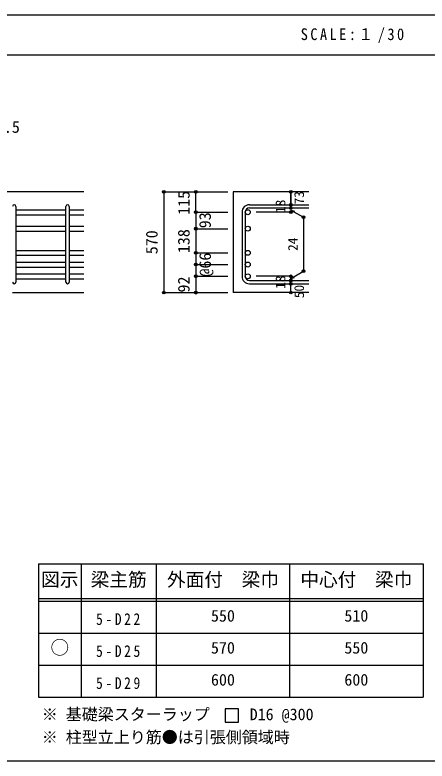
# Model space of a CAD drawing. Units: millimetres at full size, sheet at 1:30, with parts at other scales. Extents: x -5973 to 5954, y -4195 to 4201.
# Drawn here: x 1315 to 3633, y 3 to 4201 of the extents above; entities that cross this region are included whole.
import ezdxf
from ezdxf.enums import TextEntityAlignment as Align

# ---------------------------------------------------------------- set-up
doc = ezdxf.new("R2010")
doc.units = ezdxf.units.MM
doc.header["$LTSCALE"] = 30
doc.header["$PDMODE"] = 32
doc.header["$PDSIZE"] = 15
for name, color, linetype in [('0-1_躯体線', 2, 'Continuous'), ('0-5_基礎梁筋', 7, 'Continuous'), ('0-6_スタラップ筋', 7, 'Continuous'), ('0-D_寸法', 4, 'Continuous'), ('6-7_文字', 7, 'Continuous'), ('6-E_枠', 7, 'Continuous'), ('F-0_枠', 6, 'Continuous')]:
    doc.layers.add(name, color=color, linetype=linetype)
doc.styles.add('ＭＳ ゴシック', font='')
doc.styles.get('ＭＳ ゴシック').set_extended_font_data('MS Gothic')

msp = doc.modelspace()

# ---------------------------------------------------------------- linework, layer by layer
at = {"layer": '0-1_躯体線'}
for p, q in [((1702.44, 3206.03), (-197.56, 3206.03)), ((2967.44, 3206.03), (2542.44, 3206.03)), ((2542.44, 3206.03), (2542.44, 2638.53)), ((1302.44, 2638.53), (1702.44, 2638.53)), ((2967.44, 2638.53), (2542.44, 2638.53))]:
    msp.add_line(p, q, dxfattribs=at)
at = {"layer": '0-5_基礎梁筋'}
for p, q in [((1320.44, 3105.1), (1602.44, 3105.1)), ((1320.44, 3077.1), (1602.44, 3077.1)), ((1620.44, 3105.1), (1702.44, 3105.1)), ((1620.44, 3077.1), (1702.44, 3077.1)), ((1320.44, 3012.53), (1602.44, 3012.53)), ((1320.44, 2984.53), (1602.44, 2984.53)), ((1620.44, 3012.53), (1702.44, 3012.53)), ((1620.44, 2984.53), (1702.44, 2984.53)), ((1320.44, 2876.53), (1602.44, 2876.53)), ((1620.44, 2876.53), (1702.44, 2876.53)), ((1320.44, 2848.53), (1602.44, 2848.53)), ((1620.44, 2848.53), (1702.44, 2848.53)), ((1320.44, 2810.53), (1602.44, 2810.53)), ((1320.44, 2782.53), (1602.44, 2782.53)), ((1620.44, 2810.53), (1702.44, 2810.53)), ((1620.44, 2782.53), (1702.44, 2782.53)), ((1320.44, 2744.53), (1602.44, 2744.53)), ((1620.44, 2744.53), (1702.44, 2744.53)), ((1320.44, 2716.53), (1602.44, 2716.53)), ((1620.44, 2716.53), (1702.44, 2716.53))]:
    msp.add_line(p, q, dxfattribs=at)
at = {"layer": '0-5_基礎梁筋', "color": 3}
for centre in [(2624.44, 3091.1), (2624.44, 2998.53), (2624.44, 2862.53), (2624.44, 2796.53), (2624.44, 2730.53)]:
    msp.add_circle(centre, 14, dxfattribs=at)
at = {"layer": '0-6_スタラップ筋'}
for p, q in [((1320.44, 3124.1), (1320.44, 2697.53)), ((1602.44, 2697.53), (1602.44, 3124.1)), ((1620.44, 3124.1), (1620.44, 2697.53)), ((2634.44, 3133.1), (2967.44, 3133.1)), ((2634.44, 3115.1), (2967.44, 3115.1)), ((2592.44, 3091.1), (2592.44, 2730.53)), ((2610.44, 3091.1), (2610.44, 2730.53)), ((2634.44, 2706.53), (2967.44, 2706.53)), ((2634.44, 2688.53), (2967.44, 2688.53))]:
    msp.add_line(p, q, dxfattribs=at)
for centre, radius, start, end in [((1311.44, 3124.1), 9, 0, 180), ((1611.44, 3124.1), 9, 0, 180), ((2634.44, 3091.1), 42, 90, 180), ((2634.44, 3091.1), 24, 90, 180), ((2634.44, 2730.53), 42, 180, 270), ((2634.44, 2730.53), 24, 180, 270), ((1311.44, 2697.53), 9, 180, 0), ((1611.44, 2697.53), 9, 180, 0)]:
    msp.add_arc(centre, radius, start, end, dxfattribs=at)
at = {"layer": '0-D_寸法'}
for p, q in [((2152.44, 3206.03), (2332.44, 3206.03)), ((2152.44, 3206.03), (2332.44, 3206.03)), ((2152.44, 3206.03), (2152.44, 2638.53)), ((2332.44, 3206.03), (2512.44, 3206.03)), ((2332.44, 3206.03), (2512.44, 3206.03)), ((2332.44, 3206.03), (2512.44, 3206.03)), ((2332.44, 3091.1), (2332.44, 3206.03)), ((2867.44, 3133.1), (2867.44, 3206.03)), ((2867.44, 3206.03), (2867.44, 3133.1)), ((2867.44, 3115.1), (2867.44, 3133.1)), ((2867.44, 3115.1), (2867.44, 3091.1)), ((2332.44, 3091.1), (2512.44, 3091.1)), ((2332.44, 3091.1), (2332.44, 2998.53)), ((2867.44, 3091.1), (2671.35, 3091.1)), ((2867.44, 3103.1), (2937.5, 3062.65)), ((2867.44, 3103.1), (2886.76, 3097.93)), ((2937.5, 3062.65), (2937.5, 2758.98)), ((2332.44, 2998.53), (2512.44, 2998.53)), ((2332.44, 2998.53), (2332.44, 2862.53)), ((2332.44, 2862.53), (2512.44, 2862.53)), ((2332.44, 2862.53), (2332.44, 2730.53)), ((2332.44, 2796.53), (2512.44, 2796.53)), ((2332.44, 2730.53), (2512.44, 2730.53)), ((2332.44, 2730.53), (2332.44, 2638.53)), ((2867.44, 2730.53), (2671.35, 2730.53)), ((2867.44, 2718.53), (2937.5, 2758.98)), ((2867.44, 2706.53), (2867.44, 2730.53)), ((2867.44, 2718.53), (2886.76, 2723.71)), ((2867.44, 2688.53), (2867.44, 2706.53)), ((2867.44, 2638.53), (2867.44, 2688.53)), ((2152.44, 2638.53), (2332.44, 2638.53)), ((2332.44, 2638.53), (2512.44, 2638.53))]:
    msp.add_line(p, q, dxfattribs=at)
for centre, radius in [((2152.44, 3206.03), 8), ((2152.44, 3206.03), 7.2), ((2152.44, 3206.03), 6.4), ((2152.44, 3206.03), 5.6), ((2152.44, 3206.03), 4.8), ((2152.44, 3206.03), 4), ((2152.44, 3206.03), 3.2), ((2152.44, 3206.03), 2.4), ((2152.44, 3206.03), 1.6), ((2152.44, 3206.03), 0.8), ((2332.44, 3206.03), 8), ((2332.44, 3206.03), 7.2), ((2332.44, 3206.03), 6.4), ((2332.44, 3206.03), 5.6), ((2332.44, 3206.03), 4.8), ((2332.44, 3206.03), 4), ((2332.44, 3206.03), 3.2), ((2332.44, 3206.03), 2.4), ((2332.44, 3206.03), 0.8), ((2867.44, 3206.03), 4), ((2867.44, 3206.03), 3.6), ((2867.44, 3206.03), 3.2), ((2867.44, 3206.03), 2.8), ((2867.44, 3206.03), 2.4), ((2867.44, 3206.03), 2), ((2867.44, 3206.03), 1.6), ((2867.44, 3206.03), 1.2), ((2867.44, 3206.03), 0.8), ((2867.44, 3206.03), 0.4), ((2867.44, 3133.1), 4), ((2867.44, 3115.1), 4), ((2867.44, 3133.1), 3.6), ((2867.44, 3115.1), 3.6), ((2867.44, 3133.1), 3.2), ((2867.44, 3115.1), 3.2), ((2867.44, 3133.1), 2.8), ((2867.44, 3115.1), 2.8), ((2867.44, 3133.1), 2.4), ((2867.44, 3115.1), 2.4), ((2867.44, 3133.1), 2), ((2867.44, 3115.1), 2), ((2867.44, 3133.1), 1.6), ((2867.44, 3115.1), 1.6), ((2867.44, 3133.1), 1.2), ((2867.44, 3115.1), 1.2), ((2867.44, 3133.1), 0.8), ((2867.44, 3115.1), 0.8), ((2867.44, 3133.1), 0.4), ((2867.44, 3115.1), 0.4), ((2332.44, 3091.1), 8), ((2332.44, 3091.1), 7.2), ((2332.44, 3091.1), 6.4), ((2332.44, 3091.1), 5.6), ((2332.44, 3091.1), 4.8), ((2332.44, 3091.1), 4), ((2332.44, 3091.1), 3.2), ((2332.44, 3091.1), 2.4), ((2332.44, 3091.1), 1.6), ((2332.44, 3091.1), 0.8), ((2867.44, 3091.1), 4), ((2867.44, 3091.1), 3.6), ((2867.44, 3091.1), 3.2), ((2867.44, 3091.1), 2.8), ((2867.44, 3091.1), 2.4), ((2867.44, 3091.1), 2), ((2867.44, 3091.1), 1.6), ((2867.44, 3091.1), 1.2), ((2867.44, 3091.1), 0.8), ((2867.44, 3091.1), 0.4), ((2937.5, 3062.65), 4), ((2937.5, 3062.65), 3.6), ((2937.5, 3062.65), 3.2), ((2937.5, 3062.65), 2.8), ((2937.5, 3062.65), 2.4), ((2937.5, 3062.65), 2), ((2937.5, 3062.65), 1.6), ((2937.5, 3062.65), 1.2), ((2937.5, 3062.65), 0.8), ((2937.5, 3062.65), 0.4), ((2332.44, 2998.53), 8), ((2332.44, 2998.53), 7.2), ((2332.44, 2998.53), 6.4), ((2332.44, 2998.53), 5.6), ((2332.44, 2998.53), 4.8), ((2332.44, 2998.53), 4), ((2332.44, 2998.53), 3.2), ((2332.44, 2998.53), 2.4), ((2332.44, 2998.53), 1.6), ((2332.44, 2998.53), 0.8), ((2332.44, 2862.53), 8), ((2332.44, 2862.53), 7.2), ((2332.44, 2862.53), 6.4), ((2332.44, 2862.53), 5.6), ((2332.44, 2862.53), 4.8), ((2332.44, 2862.53), 4), ((2332.44, 2862.53), 3.2), ((2332.44, 2862.53), 2.4), ((2332.44, 2862.53), 1.6), ((2332.44, 2862.53), 0.8), ((2332.44, 2796.53), 8), ((2332.44, 2796.53), 7.2), ((2332.44, 2796.53), 6.4), ((2332.44, 2796.53), 5.6), ((2332.44, 2796.53), 4.8), ((2332.44, 2796.53), 4), ((2332.44, 2796.53), 3.2), ((2332.44, 2796.53), 2.4), ((2332.44, 2796.53), 1.6), ((2332.44, 2796.53), 0.8), ((2332.44, 2730.53), 8), ((2332.44, 2730.53), 7.2), ((2332.44, 2730.53), 6.4), ((2332.44, 2730.53), 5.6), ((2332.44, 2730.53), 4.8), ((2332.44, 2730.53), 4), ((2332.44, 2730.53), 3.2), ((2332.44, 2730.53), 2.4), ((2332.44, 2730.53), 1.6), ((2332.44, 2730.53), 0.8), ((2867.44, 2730.53), 4), ((2867.44, 2730.53), 3.6), ((2867.44, 2730.53), 3.2), ((2867.44, 2730.53), 2.8), ((2867.44, 2730.53), 2.4), ((2867.44, 2730.53), 2), ((2867.44, 2730.53), 1.6), ((2867.44, 2730.53), 1.2), ((2867.44, 2730.53), 0.8), ((2867.44, 2730.53), 0.4), ((2937.5, 2758.98), 4), ((2937.5, 2758.98), 3.6), ((2937.5, 2758.98), 3.2), ((2937.5, 2758.98), 2.8), ((2937.5, 2758.98), 2.4), ((2937.5, 2758.98), 2), ((2937.5, 2758.98), 1.6), ((2937.5, 2758.98), 1.2), ((2937.5, 2758.98), 0.8), ((2937.5, 2758.98), 0.4), ((2867.44, 2706.53), 4), ((2867.44, 2688.53), 4), ((2867.44, 2706.53), 3.6), ((2867.44, 2688.53), 3.6), ((2867.44, 2706.53), 3.2), ((2867.44, 2688.53), 3.2), ((2867.44, 2706.53), 2.8), ((2867.44, 2688.53), 2.8), ((2867.44, 2706.53), 2.4), ((2867.44, 2688.53), 2.4), ((2867.44, 2706.53), 2), ((2867.44, 2688.53), 2), ((2867.44, 2706.53), 1.6), ((2867.44, 2688.53), 1.6), ((2867.44, 2706.53), 1.2), ((2867.44, 2688.53), 1.2), ((2867.44, 2706.53), 0.8), ((2867.44, 2688.53), 0.8), ((2867.44, 2706.53), 0.4), ((2867.44, 2688.53), 0.4), ((2152.44, 2638.53), 7.2), ((2152.44, 2638.53), 6.4), ((2332.44, 2638.53), 8), ((2332.44, 2638.53), 7.2), ((2332.44, 2638.53), 6.4), ((2152.44, 2638.53), 5.6), ((2152.44, 2638.53), 4.8), ((2152.44, 2638.53), 4), ((2152.44, 2638.53), 3.2), ((2152.44, 2638.53), 2.4), ((2152.44, 2638.53), 1.6), ((2152.44, 2638.53), 0.8), ((2332.44, 2638.53), 5.6), ((2332.44, 2638.53), 4.8), ((2332.44, 2638.53), 4), ((2332.44, 2638.53), 3.2), ((2332.44, 2638.53), 2.4), ((2332.44, 2638.53), 1.6), ((2332.44, 2638.53), 0.8), ((2867.44, 2638.53), 4), ((2867.44, 2638.53), 3.6), ((2867.44, 2638.53), 3.2), ((2867.44, 2638.53), 2.8), ((2867.44, 2638.53), 2.4), ((2867.44, 2638.53), 2), ((2867.44, 2638.53), 1.6), ((2867.44, 2638.53), 1.2), ((2867.44, 2638.53), 0.8), ((2867.44, 2638.53), 0.4)]:
    msp.add_circle(centre, radius, dxfattribs=at)
at = {"layer": '0-D_寸法', "color": 7}
for p in [(2152.44, 3206.03), (2152.44, 3206.03), (2332.44, 3206.03), (2867.44, 3206.03), (2867.44, 3133.1), (2867.44, 3115.1), (2332.44, 3091.1), (2867.44, 3091.1), (2937.5, 3062.65), (2332.44, 2998.53), (2332.44, 2862.53), (2332.44, 2796.53), (2332.44, 2730.53), (2867.44, 2730.53), (2867.44, 2730.53), (2937.5, 2758.98), (2867.44, 2706.53), (2867.44, 2688.53), (2152.44, 2638.53), (2332.44, 2638.53), (2867.44, 2638.53)]:
    msp.add_point(p, dxfattribs=at)
at = {"layer": '6-7_文字'}
msp.add_lwpolyline([(2497.35, 222.76), (2572.35, 222.76), (2572.35, 297.76), (2497.35, 297.76)], close=True, dxfattribs=at)
at = {"layer": '6-E_枠', "color": 3}
for p, q in [((1447.71, 1112.77), (1447.71, 362.77)), ((1447.71, 1112.77), (3610.24, 1112.77)), ((3610.24, 1112.77), (3610.24, 362.77)), ((1447.71, 362.77), (3610.24, 362.77))]:
    msp.add_line(p, q, dxfattribs=at)
at = {"layer": '6-E_枠'}
for p, q in [((1687.71, 1112.77), (1687.71, 362.77)), ((2110.24, 1112.77), (2110.24, 362.77)), ((2860.24, 1112.77), (2860.24, 362.77)), ((1447.71, 917.77), (3610.24, 917.77)), ((1447.71, 902.77), (3610.24, 902.77)), ((1447.71, 722.77), (3610.24, 722.77)), ((1447.71, 542.77), (3610.24, 542.77))]:
    msp.add_line(p, q, dxfattribs=at)
at = {"layer": 'F-0_枠'}
msp.add_line((-5972.88, 4201.15), (5954.1, 4201.15), dxfattribs=at)
at = {"layer": 'F-0_枠', "color": 2}
for p, q in [((-5972.88, 3976.15), (3723.6, 3976.15)), ((3723.6, 2.95), (-5972.88, 2.95))]:
    msp.add_line(p, q, dxfattribs=at)

# ---------------------------------------------------------------- texts
at = {"layer": '0-D_寸法', "style": 'ＭＳ ゴシック'}
msp.add_text('167.5', height=65.98, dxfattribs=at).set_placement((1118.69, 3518.07), align=Align.BOTTOM_LEFT)
for s, height, p in [('115', 65.98, (2317.83, 3076.43)), ('73', 54.99, (2957.44, 3134.83)), ('18', 54.99, (2852.44, 3086.6)), ('93', 65.98, (2437.03, 3000.84)), ('570', 65.98, (2137.44, 2854.78)), ('138', 65.98, (2317.44, 2861.03)), ('24', 54.99, (2922.5, 2873.32)), ('@66', 65.98, (2437.44, 2729.03)), ('18', 54.99, (2852.44, 2660.03)), ('92', 65.98, (2317.44, 2639.53)), ('50', 54.99, (2957.44, 2607.53))]:
    msp.add_text(s, height=height, rotation=90, dxfattribs=at).set_placement(p, align=Align.BOTTOM_LEFT)
at = {"layer": '6-7_文字', "color": 2, "style": 'ＭＳ ゴシック'}
for s, p in [('図示', (1462.71, 962.77)), ('梁主筋', (1741.48, 962.77)), ('外面付\u3000梁巾', (2170.24, 962.77)), ('中心付\u3000梁巾', (2920.24, 962.77)), ('○', (1515.21, 580.27))]:
    msp.add_text(s, height=76.98, dxfattribs=at).set_placement(p, align=Align.BOTTOM_LEFT)
at = {"layer": '6-7_文字', "style": 'ＭＳ ゴシック'}
for s, p in [('550', (2417.74, 767.77)), ('510', (3167.74, 767.77)), ('570', (2417.74, 587.77)), ('550', (3167.74, 587.77)), ('600', (2417.74, 407.77)), ('600', (3167.74, 407.77)), ('※ 基礎梁スターラップ     D16 @300', (1466.27, 213.19)), ('※ 柱型立上り筋●は引張側領域時', (1466.27, 84.68))]:
    msp.add_text(s, height=65.98, dxfattribs=at).set_placement(p, align=Align.BOTTOM_LEFT)
at = {"layer": '6-7_文字', "color": 2, "insert": (2922.26, 4043.65), "char_height": 65.98, "attachment_point": 7, "style": 'ＭＳ ゴシック'}
msp.add_mtext('\\T1.34;\\W0.9;SCALE:１/30', dxfattribs=at)
at = {"layer": '6-7_文字', "char_height": 65.98, "attachment_point": 7, "style": 'ＭＳ ゴシック'}
for s, insert in [('\\T1.38;\\W0.85;5-D22', (1771.48, 767.77)), ('\\T1.38;\\W0.85;5-D25', (1771.48, 587.77)), ('\\T1.38;\\W0.85;5-D29', (1771.48, 407.77))]:
    msp.add_mtext(s, dxfattribs=dict(at, insert=insert))

doc.saveas('drawing.dxf')
